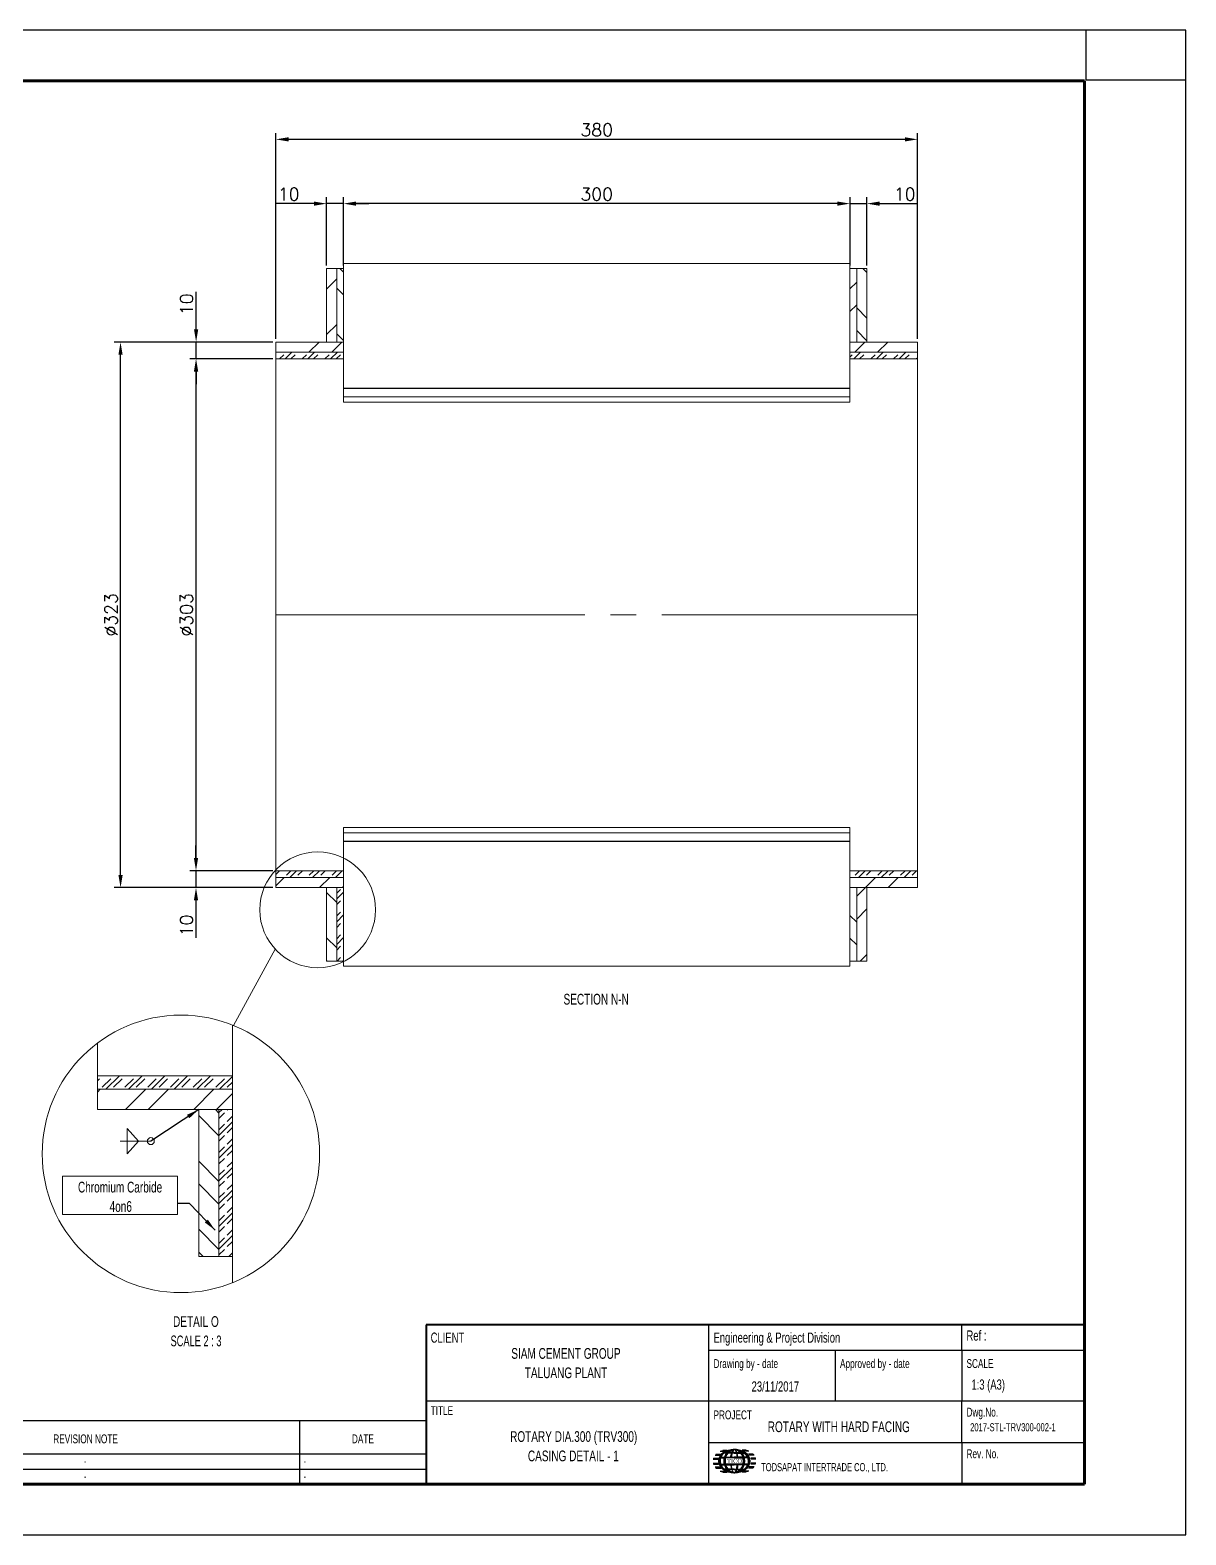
# Model space of a CAD drawing. Header units: millimetres. Extents: x -108 to 1152, y -500 to 391.
# Drawn here: x 467 to 1152, y -500 to 391 of the extents above; entities that cross this region are included whole.
import ezdxf

# ---------------------------------------------------------------- set-up
doc = ezdxf.new("R2010")
doc.units = ezdxf.units.MM
doc.header["$LTSCALE"] = 12
doc.header["$MEASUREMENT"] = 0
doc.header["$PDSIZE"] = -3
doc.linetypes.add('SLD-Center', pattern=[19.05, 15.24, -1.27, 1.27, -1.27])
doc.linetypes.add('SLD-Solid', pattern=[0])
doc.layers.get('0').update_dxf_attribs({"color": 6})
for name, color, linetype in [('Frame', 7, 'Continuous'), ('Frame-title', 6, 'Continuous'), ('Layer1', 5, 'Continuous'), ('Layer2', 1, 'Continuous'), ('SLD-0', 8, 'SLD-Solid'), ('text', 4, 'Continuous'), ('text-title', 7, 'Continuous')]:
    doc.layers.add(name, color=color, linetype=linetype)
doc.styles.add('SLDTEXTSTYLE1', font='TXT', dxfattribs={"width": 0.695402})
doc.styles.add('SLDTEXTSTYLE2', font='TXT', dxfattribs={"width": 0.7})
doc.styles.add('SLDTEXTSTYLE3', font='TXT', dxfattribs={"width": 0.645455})
doc.styles.get("Standard").update_dxf_attribs({"font": 'romans.shx'})
doc.dimstyles.new('ISO-25', dxfattribs={"dimtxt": 2.5, "dimasz": 2.5, "dimexe": 1.25, "dimexo": 0.625, "dimtad": 1, "dimtxsty": 'Standard', "dimcen": 2.5, "dimadec": 0, "dimazin": 0, "dimtfac": 1, "dimtmove": 0, "dimatfit": 3, "dimfxl": 0, "dimarcsym": 0})
pattern_1 = [(45, (-108.537, -499.843), (-20.2058, 20.2058), []), (45, (-95.067, -499.843), (-20.2058, 20.2058), [])]
pattern_2 = [(45, (-108.537, -499.843), (-6.73527, 6.73527), [7.14383, -2.381276]), (45, (-105.17, -499.843), (-6.73527, 6.73527), []), (45, (-101.802, -499.843), (-6.73527, 6.73527), [7.14383, -2.381276])]
pattern_3 = [(135, (-108.537, -499.843), (-20.2058, -20.2058), []), (135, (-108.537, -486.372), (-20.2058, -20.2058), [])]

# ---------------------------------------------------------------- blocks, each defined once
blk = doc.blocks.new('A$C423238B9')
at = {"layer": 'Layer1'}
for p, q in [((10.2, 29), (17, 29)), ((10.2, 23.5), (17, 23.5)), ((10.3, 29.7), (17.2, 29.7)), ((10.3, 22.8), (17.2, 22.8)), ((10.6, 30.4), (17.4, 30.4)), ((10.6, 22), (17.4, 22)), ((12.8, 34.5), (19.6, 34.5)), ((13.4, 35.1), (20.1, 35.1)), ((14, 35.9), (20.8, 35.9)), ((20, 40.1), (26.3, 40.1)), ((21.7, 40.8), (27.8, 40.8)), ((23.8, 41.5), (29.5, 41.5)), ((56.4, 41.5), (50.7, 41.5)), ((58.5, 40.8), (52.4, 40.8)), ((60.2, 40.1), (53.9, 40.1)), ((66.2, 35.9), (59.4, 35.9)), ((66.9, 35.1), (60.1, 35.1)), ((67.4, 34.5), (60.6, 34.5)), ((69.6, 30.4), (62.8, 30.4)), ((69.6, 22), (62.8, 22)), ((69.9, 29.7), (63, 29.7)), ((69.9, 22.8), (63, 22.8)), ((70, 29), (63.2, 29)), ((70, 23.5), (63.2, 23.5)), ((12.8, 18), (19.6, 18)), ((13.4, 17.3), (20.1, 17.3)), ((14, 16.5), (20.8, 16.5)), ((20, 12.3), (26.3, 12.3)), ((21.7, 11.6), (27.8, 11.6)), ((23.8, 10.9), (29.5, 10.9)), ((56.4, 10.9), (50.7, 10.9)), ((58.5, 11.6), (52.4, 11.6)), ((60.2, 12.3), (53.9, 12.3)), ((66.2, 16.5), (59.4, 16.5)), ((66.9, 17.3), (60.1, 17.3)), ((67.4, 18), (60.6, 18))]:
    blk.add_line(p, q, dxfattribs=at)
at = {"layer": 'Layer2'}
for p, q in [((20.5, 30.7), (25.9, 30.7)), ((20.5, 21.7), (25.9, 21.7)), ((20.8, 31.5), (26.1, 31.5)), ((29.2, 37.3), (25.1, 37.3)), ((29.9, 38.1), (26, 38.1)), ((39.7, 30.7), (27.4, 30.7)), ((39.7, 21.7), (27.4, 21.7)), ((27.4, 21.7), (39.7, 21.7)), ((27.6, 31.5), (34.9, 31.5)), ((36, 37.3), (30.3, 37.3)), ((36.2, 38.1), (30.9, 38.1)), ((35.7, 31.5), (39.7, 31.5)), ((39.7, 37.3), (36.5, 37.3)), ((39.7, 38.1), (36.7, 38.1)), ((39.7, 38.1), (42.7, 38.1)), ((39.7, 37.3), (42.9, 37.3)), ((43.8, 31.5), (39.7, 31.5)), ((39.7, 30.7), (52.1, 30.7)), ((39.7, 21.7), (52.1, 21.7)), ((52.1, 21.7), (39.7, 21.7)), ((43.3, 38.1), (48.6, 38.1)), ((43.5, 37.3), (49.1, 37.3)), ((51.9, 31.5), (44.6, 31.5)), ((49.6, 38.1), (53.5, 38.1)), ((50.2, 37.3), (54.4, 37.3)), ((58.7, 31.5), (53.3, 31.5)), ((59, 30.7), (53.5, 30.7)), ((59, 21.7), (53.5, 21.7)), ((20.8, 20.9), (26.1, 20.9)), ((29.2, 15.1), (25.1, 15.1)), ((29.9, 14.3), (26, 14.3)), ((27.6, 20.9), (34.9, 20.9)), ((36, 15.1), (30.3, 15.1)), ((36.2, 14.3), (30.9, 14.3)), ((35.7, 20.9), (39.7, 20.9)), ((39.7, 15.1), (36.5, 15.1)), ((39.7, 14.3), (36.7, 14.3)), ((43.8, 20.9), (39.7, 20.9)), ((39.7, 15.1), (42.9, 15.1)), ((39.7, 14.3), (42.7, 14.3)), ((43.3, 14.3), (48.6, 14.3)), ((43.5, 15.1), (49.1, 15.1)), ((51.9, 20.9), (44.6, 20.9)), ((49.6, 14.3), (53.5, 14.3)), ((50.2, 15.1), (54.4, 15.1)), ((58.7, 20.9), (53.3, 20.9))]:
    blk.add_line(p, q, dxfattribs=at)
for major_axis, ratio, start_param, end_param in [((-20, 0), 0.81474, 9.753125299455156, 16.03631060663474), ((-20, 0), 0.81474, 10.239118, 16.522303), ((0, 16.3), 0.879437, 11.323922, 17.607107), ((0, 16.3), 0.879437, 10.7148782070303, 16.99806351420989), ((0, 16.3), 0.879437, 11.8099142296908, 18.09309953687039), ((-0.1, 16.3), 0.262552, 0.065545, 0.753571), ((0, -16.3), 0.314277, 2.385136, 3.069213), ((0, 16.3), 0.879437, 7.573286, 8.134678), ((0, 16.3), 0.879437, 7.103736, 7.525634), ((-0.1, 16.3), 0.262552, 0.817837, 1.240529), ((0, -16.3), 0.314277, 1.899144, 2.321042), ((-20, 0), 0.81474, 9.144082, 9.705474), ((20, 0), 0.81474, 10.239118, 10.995574), ((0, 16.3), 0.879437, 8.182329, 8.604227), ((0, 16.3), 0.879437, 2.385136, 3.141593), ((0, 16.3), 0.314277, 1.899144, 2.321042), ((0, 16.3), 0.314277, 2.385136, 3.069213), ((0.1, -16.3), 0.262552, 0.065545, 0.753571), ((0.1, -16.3), 0.262552, 0.817837, 1.240529), ((0, 16.3), 0.879437, 10.245329, 10.667227), ((-20, 0), 0.81474, 8.674533, 9.096431)]:
    blk.add_ellipse((39.7, 26.2), major_axis=major_axis, ratio=ratio, start_param=start_param, end_param=end_param, dxfattribs=at)
at = {"layer": 'Layer2', "extrusion": (0, 0, -1)}
blk.add_ellipse((39.7, 26.2), major_axis=(-22.2, 0), ratio=0.733333, dxfattribs=at)
for major_axis, ratio, start_param, end_param in [((0, 16.3), 0.787941, 7.573286, 13.856471), ((0, 16.3), 0.787941, 7.573286, 13.856471), ((0, 16.3), 0.787941, 5.526729, 11.809914), ((0, 16.3), 0.787941, 7.103736389987955, 13.38692169716754), ((0, 16.3), 0.787941, 7.103736389987955, 13.38692169716754), ((20, 0), 0.81474, 10.239118, 10.995574), ((0, -16.3), 0.314277, 2.385136, 3.069213), ((0.1, 16.3), 0.262552, 0.065545, 0.753571), ((20, 0), 0.81474, 9.144082, 9.705474), ((20, 0), 0.81474, 9.753125, 10.175023), ((0, 16.3), 0.787941, 10.714878, 11.27627), ((0, 16.3), 0.787941, 10.714878, 11.27627), ((0, 16.3), 0.787941, 11.323922, 11.74582), ((0, -16.3), 0.314277, 1.899144, 2.321042), ((0.1, 16.3), 0.262552, 0.817837, 1.240529), ((20, 0), 0.81474, 8.674533, 9.096431), ((0, 16.3), 0.787941, 10.245329, 10.667227), ((0, 16.3), 0.787941, 10.245329, 10.667227), ((0, 16.3), 0.787941, 8.668322, 10.181234), ((0, 16.3), 0.787941, 8.668322, 10.181234), ((-0.1, -16.3), 0.262552, 0.817837, 1.240529), ((-0.1, -16.3), 0.262552, 0.065545, 0.753571), ((-20, 0), 0.81474, 10.239118, 10.995574), ((0, 16.3), 0.314277, 2.385136, 3.069213), ((0, 16.3), 0.314277, 1.899144, 2.321042), ((0, 16.3), 0.787941, 8.182329, 8.604227), ((0, 16.3), 0.787941, 8.182329, 8.604227)]:
    blk.add_ellipse((39.7, 26.2), major_axis=major_axis, ratio=ratio, start_param=start_param, end_param=end_param, dxfattribs=at)
at = {"layer": 'text', "color": 5, "insert": (40.1, 26.3), "char_height": 5.933, "attachment_point": 5}
blk.add_mtext('{\\fTimes New Roman|b0|i0|c0|p18;TICO}', dxfattribs=at)
blk = doc.blocks.new('SW_NOTE_42')
at = {"color": 0, "linetype": 'Continuous', "lineweight": 0, "char_height": 2.1167, "attachment_point": 2, "style": 'SLDTEXTSTYLE2'}
for s, insert in [('SIAM CEMENT GROUP', (11.38, 2.73)), ('TALUANG PLANT', (11.4, -1.09))]:
    blk.add_mtext(s, dxfattribs=dict(at, insert=insert))
blk = doc.blocks.new('*D24')
at = {"color": 0, "linetype": 'SLD-Solid', "lineweight": -2}
for p, q in [((652.57, 254.81), (652.57, 292.16)), ((945.08, 288.41), (660.07, 288.41)), ((952.58, 254.81), (952.58, 292.16))]:
    blk.add_line(p, q, dxfattribs=at)
at = {"color": 0, "linetype": 'SLD-Solid'}
for points in [[(660.07, 289.66), (660.07, 287.16), (652.57, 288.41)], [(945.08, 289.66), (945.08, 287.16), (952.58, 288.41)]]:
    blk.add_solid(points, dxfattribs=at)
at = {"layer": 'Defpoints', "color": 0, "linetype": 'SLD-Solid'}
for p in [(652.57, 288.41), (652.57, 252.93), (952.58, 252.93)]:
    blk.add_point(p, dxfattribs=at)
at = {"color": 7, "linetype": 'SLD-Solid', "lineweight": 0, "insert": (802.57, 297.79), "char_height": 7.5, "attachment_point": 2}
blk.add_mtext('300', dxfattribs=at)
blk = doc.blocks.new('*D25')
at = {"color": 0, "linetype": 'SLD-Solid', "lineweight": -2}
for p, q in [((635.07, 288.41), (612.75, 288.41)), ((642.57, 251.8), (642.57, 292.16)), ((652.57, 288.41), (642.57, 288.41)), ((652.57, 251.8), (652.57, 292.16)), ((660.07, 288.41), (667.57, 288.41))]:
    blk.add_line(p, q, dxfattribs=at)
at = {"color": 0, "linetype": 'SLD-Solid'}
for points in [[(635.07, 289.66), (635.07, 287.16), (642.57, 288.41)], [(660.07, 289.66), (660.07, 287.16), (652.57, 288.41)]]:
    blk.add_solid(points, dxfattribs=at)
at = {"layer": 'Defpoints', "color": 0, "linetype": 'SLD-Solid'}
for p in [(652.57, 288.41), (642.57, 249.92), (652.57, 249.92)]:
    blk.add_point(p, dxfattribs=at)
at = {"color": 7, "linetype": 'SLD-Solid', "lineweight": 0, "insert": (620.16, 297.79), "char_height": 7.5, "attachment_point": 2}
blk.add_mtext('10', dxfattribs=at)
blk = doc.blocks.new('*D26')
at = {"color": 0, "linetype": 'SLD-Solid', "lineweight": -2}
for p, q in [((945.08, 288.41), (937.58, 288.41)), ((952.58, 251.8), (952.58, 292.16)), ((952.58, 288.41), (962.58, 288.41)), ((962.58, 251.8), (962.58, 292.16)), ((970.08, 288.41), (992.4, 288.41))]:
    blk.add_line(p, q, dxfattribs=at)
at = {"color": 0, "linetype": 'SLD-Solid'}
for points in [[(945.08, 289.66), (945.08, 287.16), (952.58, 288.41)], [(970.08, 289.66), (970.08, 287.16), (962.58, 288.41)]]:
    blk.add_solid(points, dxfattribs=at)
at = {"layer": 'Defpoints', "color": 0, "linetype": 'SLD-Solid'}
for p in [(962.58, 288.41), (952.58, 249.92), (962.58, 249.92)]:
    blk.add_point(p, dxfattribs=at)
at = {"color": 7, "linetype": 'SLD-Solid', "lineweight": 0, "insert": (984.99, 297.79), "char_height": 7.5, "attachment_point": 2}
blk.add_mtext('10', dxfattribs=at)
blk = doc.blocks.new('*D27')
at = {"color": 0, "linetype": 'SLD-Solid', "lineweight": -2}
for p, q in [((610.7, 196.42), (561.49, 196.42)), ((565.24, 188.92), (565.24, -99.08)), ((610.7, -106.58), (561.49, -106.58))]:
    blk.add_line(p, q, dxfattribs=at)
at = {"color": 0, "linetype": 'SLD-Solid'}
for points in [[(563.99, 188.92), (566.49, 188.92), (565.24, 196.42)], [(563.99, -99.08), (566.49, -99.08), (565.24, -106.58)]]:
    blk.add_solid(points, dxfattribs=at)
at = {"layer": 'Defpoints', "color": 0, "linetype": 'SLD-Solid'}
for p in [(612.57, 196.42), (565.24, -106.58), (612.57, -106.58)]:
    blk.add_point(p, dxfattribs=at)
at = {"color": 7, "linetype": 'SLD-Solid', "lineweight": 0, "insert": (555.87, 44.92), "char_height": 7.5, "attachment_point": 2, "rotation": 90}
blk.add_mtext('%%c303', dxfattribs=at)
blk = doc.blocks.new('*D28')
at = {"color": 0, "linetype": 'SLD-Solid', "lineweight": -2}
for p, q in [((565.31, 213.92), (565.31, 236.24)), ((610.7, 206.42), (561.56, 206.42)), ((565.31, 196.42), (565.31, 206.42)), ((610.7, 196.42), (561.56, 196.42)), ((565.31, 188.92), (565.31, 181.42))]:
    blk.add_line(p, q, dxfattribs=at)
at = {"color": 0, "linetype": 'SLD-Solid'}
for points in [[(564.06, 213.92), (566.56, 213.92), (565.31, 206.42)], [(564.06, 188.92), (566.56, 188.92), (565.31, 196.42)]]:
    blk.add_solid(points, dxfattribs=at)
at = {"layer": 'Defpoints', "color": 0, "linetype": 'SLD-Solid'}
for p in [(612.57, 206.42), (565.31, 196.42), (612.57, 196.42)]:
    blk.add_point(p, dxfattribs=at)
at = {"color": 7, "linetype": 'SLD-Solid', "lineweight": 0, "insert": (555.94, 228.83), "char_height": 7.5, "attachment_point": 2, "rotation": 90}
blk.add_mtext('10', dxfattribs=at)
blk = doc.blocks.new('*D29')
at = {"color": 0, "linetype": 'SLD-Solid', "lineweight": -2}
for p, q in [((565.24, -99.08), (565.24, -91.58)), ((610.7, -106.58), (561.49, -106.58)), ((565.24, -106.58), (565.24, -116.58)), ((610.7, -116.58), (561.49, -116.58)), ((565.24, -124.08), (565.24, -146.4))]:
    blk.add_line(p, q, dxfattribs=at)
at = {"color": 0, "linetype": 'SLD-Solid'}
for points in [[(563.99, -99.08), (566.49, -99.08), (565.24, -106.58)], [(563.99, -124.08), (566.49, -124.08), (565.24, -116.58)]]:
    blk.add_solid(points, dxfattribs=at)
at = {"layer": 'Defpoints', "color": 0, "linetype": 'SLD-Solid'}
for p in [(612.57, -106.58), (565.24, -116.58), (612.57, -116.58)]:
    blk.add_point(p, dxfattribs=at)
at = {"color": 7, "linetype": 'SLD-Solid', "lineweight": 0, "insert": (555.87, -138.99), "char_height": 7.5, "attachment_point": 2, "rotation": 90}
blk.add_mtext('10', dxfattribs=at)
blk = doc.blocks.new('*D30')
at = {"color": 0, "linetype": 'SLD-Solid', "lineweight": -2}
for p, q in [((612.57, 208.3), (612.57, 330.22)), ((992.58, 208.3), (992.58, 330.22)), ((985.08, 326.47), (620.07, 326.47))]:
    blk.add_line(p, q, dxfattribs=at)
at = {"color": 0, "linetype": 'SLD-Solid'}
for points in [[(620.07, 327.72), (620.07, 325.22), (612.57, 326.47)], [(985.08, 327.72), (985.08, 325.22), (992.58, 326.47)]]:
    blk.add_solid(points, dxfattribs=at)
at = {"layer": 'Defpoints', "color": 0, "linetype": 'SLD-Solid'}
for p in [(612.57, 326.47), (612.57, 206.42), (992.58, 206.42)]:
    blk.add_point(p, dxfattribs=at)
at = {"color": 7, "linetype": 'SLD-Solid', "lineweight": 0, "insert": (802.57, 335.85), "char_height": 7.5, "attachment_point": 2}
blk.add_mtext('380', dxfattribs=at)
blk = doc.blocks.new('SW_HATCH_4')
at = {"color": 0, "linetype": 'SLD-Solid', "lineweight": 0}
for p, q in [((-9.53, 1.7), (-9.15, 2.08)), ((-8.98, 0), (-9.53, -0.55)), ((-8.59, 2.64), (-8.56, 2.67)), ((-8.59, 0.39), (-6.9, 2.08)), ((-5.19, 2.67), (-7.86, 0)), ((-6.34, 2.64), (-6.31, 2.67)), ((-6.34, 0.39), (-4.66, 2.08)), ((-4.1, 2.64), (-4.07, 2.67)), ((-4.1, 0.39), (-2.41, 2.08)), ((0, 0), (-4, -4)), ((-0.7, 2.67), (-3.37, 0)), ((-1.85, 2.64), (-1.82, 2.67)), ((-1.85, 0.39), (-0.17, 2.08)), ((0.39, 2.64), (0.42, 2.67)), ((0.39, 0.39), (2.08, 2.08)), ((4.49, 0), (0.49, -4)), ((3.79, 2.67), (1.12, 0)), ((2.64, 2.64), (2.67, 2.67)), ((2.64, 0.39), (4.32, 2.08)), ((4.88, 2.64), (4.91, 2.67)), ((4.88, 0.39), (6.57, 2.08)), ((8.28, 2.67), (5.61, 0)), ((7.13, 2.64), (7.16, 2.67)), ((7.13, 0.39), (8.81, 2.08)), ((9.37, 2.64), (9.4, 2.67)), ((9.37, 0.39), (11.06, 2.08)), ((13.47, 0), (9.47, -4)), ((12.77, 2.67), (10.1, 0)), ((11.62, 2.64), (11.65, 2.67)), ((11.62, 0.39), (13.3, 2.08)), ((13.86, 2.64), (13.89, 2.67)), ((13.86, 0.39), (15.55, 2.08)), ((17.14, 2.54), (14.59, 0)), ((16.11, 2.64), (16.14, 2.67)), ((16.11, 0.39), (17.14, 1.42)), ((17.14, -0.82), (13.96, -4)), ((10.47, -5.19), (14.47, -9.19)), ((13.77, -4), (14.47, -4.7)), ((15.08, -4), (14.47, -4.61)), ((14.47, -5.74), (15.55, -4.66)), ((16.11, -4.1), (16.21, -4)), ((16.11, -6.34), (17.14, -5.31)), ((17.14, -6.44), (14.47, -9.1)), ((14.47, -7.98), (15.55, -6.9)), ((16.11, -8.59), (17.14, -7.56)), ((14.47, -10.23), (15.55, -9.15)), ((17.14, -10.93), (14.47, -13.59)), ((14.47, -12.47), (15.55, -11.39)), ((16.11, -10.83), (17.14, -9.8)), ((10.47, -14.17), (14.47, -18.17)), ((14.47, -14.72), (15.55, -13.64)), ((16.11, -13.08), (17.14, -12.05)), ((16.11, -15.32), (17.14, -14.29)), ((17.14, -15.42), (14.47, -18.08)), ((14.47, -16.96), (15.55, -15.88)), ((16.11, -17.57), (17.14, -16.54)), ((10.47, -18.66), (14.47, -22.66)), ((14.47, -19.21), (15.55, -18.13)), ((17.14, -19.91), (14.47, -22.57)), ((14.47, -21.45), (15.55, -20.37)), ((16.11, -19.81), (17.14, -18.78)), ((14.47, -23.7), (15.55, -22.62)), ((16.11, -22.06), (17.14, -21.03)), ((16.11, -24.3), (17.14, -23.27)), ((17.14, -24.4), (14.47, -27.06)), ((14.47, -25.94), (15.55, -24.86)), ((16.11, -26.55), (17.14, -25.52)), ((10.47, -27.64), (14.47, -31.64)), ((14.47, -28.19), (15.55, -27.11)), ((17.14, -28.89), (14.47, -31.55)), ((14.47, -30.43), (15.55, -29.35)), ((16.11, -28.79), (17.14, -27.76)), ((10.47, -32.13), (11.34, -33)), ((14.47, -32.68), (15.55, -31.6)), ((16.11, -31.04), (17.14, -30.01)), ((16.39, -33), (17.14, -32.25))]:
    blk.add_line(p, q, dxfattribs=at)
blk = doc.blocks.new('SW_NOTE_43')
at = {"color": 0, "linetype": 'Continuous', "lineweight": 0, "attachment_point": 2}
for s, insert, char_height, style in [('DETAIL O', (4.66, 2.73), 2.117, 'SLDTEXTSTYLE2'), ('SCALE 2 : 3', (4.68, -1.09), 2.1167, 'SLDTEXTSTYLE3')]:
    blk.add_mtext(s, dxfattribs=dict(at, insert=insert, char_height=char_height, style=style))
blk = doc.blocks.new('SW_SYMBOL_WELD_FILL')
at = {"color": 0, "linetype": 'Continuous', "lineweight": 0}
for p, q in [((100, 0), (100, 900)), ((100, 900), (900, 0)), ((100, 0), (900, 0))]:
    blk.add_line(p, q, dxfattribs=at)
blk = doc.blocks.new('SW_WELDSYMBOL_0')
at = {"color": 0, "linetype": 'SLD-Solid', "lineweight": 0}
blk.add_line((0, 0), (-6.08, 0), dxfattribs=at)
blk.add_circle((0, 0), 0.687, dxfattribs=at)
at = {"color": 0, "linetype": 'Continuous', "lineweight": 0, "xscale": 0.002785946872322193, "yscale": 0.002785946872322193, "zscale": 0.002785946872322193}
blk.add_blockref('SW_SYMBOL_WELD_FILL', (-4.97, 0), dxfattribs=at)
at = {"color": 0, "linetype": 'Continuous', "lineweight": 0, "extrusion": (0, 0, -1), "xscale": 0.002785946872322193, "yscale": 0.002785946872322193, "zscale": 0.002785946872322193, "rotation": 180}
blk.add_blockref('SW_SYMBOL_WELD_FILL', (4.97, 0), dxfattribs=at)
blk = doc.blocks.new('*D31')
at = {"color": 0, "linetype": 'SLD-Solid', "lineweight": -2}
for p, q in [((610.7, 206.42), (516.8, 206.42)), ((520.55, -109.08), (520.55, 198.92)), ((610.7, -116.58), (516.8, -116.58))]:
    blk.add_line(p, q, dxfattribs=at)
at = {"color": 0, "linetype": 'SLD-Solid'}
for points in [[(519.3, 198.92), (521.8, 198.92), (520.55, 206.42)], [(519.3, -109.08), (521.8, -109.08), (520.55, -116.58)]]:
    blk.add_solid(points, dxfattribs=at)
at = {"layer": 'Defpoints', "color": 0, "linetype": 'SLD-Solid'}
for p in [(520.55, 206.42), (612.57, 206.42), (612.57, -116.58)]:
    blk.add_point(p, dxfattribs=at)
at = {"color": 7, "linetype": 'SLD-Solid', "lineweight": 0, "insert": (514.92, 44.92), "char_height": 7.5, "attachment_point": 5, "rotation": 90}
blk.add_mtext('%%C323', dxfattribs=at)

msp = doc.modelspace()

# ---------------------------------------------------------------- hatches: boundary and pattern name
at = {"linetype": 'SLD-Solid', "lineweight": 0}
h = msp.add_hatch(dxfattribs=at)
h.set_pattern_fill('ANSI32', scale=3.000033, style=0)
h.set_pattern_definition(pattern_1)
h.paths.add_polyline_path([(642.572, 249.924), (642.572, 206.423), (648.572, 206.423), (648.572, 249.924)], flags=0)
h = msp.add_hatch(dxfattribs=at)
h.set_pattern_fill('ANSI32', scale=3.000033, angle=90, style=0)
h.set_pattern_definition(pattern_3)
h.paths.add_polyline_path([(652.572, 249.924), (648.572, 249.924), (648.572, 206.423), (652.572, 206.423)], flags=0)
h = msp.add_hatch(dxfattribs=at)
h.set_pattern_fill('ANSI32', scale=3.000033, style=0)
h.set_pattern_definition(pattern_1)
h.paths.add_polyline_path([(952.575, 206.423), (956.575, 206.423), (956.575, 249.924), (952.575, 249.924)], flags=0)
h = msp.add_hatch(dxfattribs=at)
h.set_pattern_fill('ANSI32', scale=3.000033, angle=90, style=0)
h.set_pattern_definition(pattern_3)
h.paths.add_polyline_path([(962.575, 206.423), (962.575, 249.924), (956.575, 249.924), (956.575, 206.423)], flags=0)
h = msp.add_hatch(dxfattribs=at)
h.set_pattern_fill('ANSI32', scale=3.000033, style=0)
h.set_pattern_definition(pattern_1)
h.paths.add_polyline_path([(612.571, 206.423), (612.571, 200.423), (652.572, 200.423), (652.572, 206.423)], flags=0)
h = msp.add_hatch(dxfattribs=at)
h.set_pattern_fill('ANSI32', scale=3.000033, style=0)
h.set_pattern_definition(pattern_1)
h.paths.add_polyline_path([(952.575, 200.423), (992.576, 200.423), (992.576, 206.423), (952.575, 206.423)], flags=0)
h = msp.add_hatch(dxfattribs=at)
h.set_pattern_fill('DIN 128 CARBON STEEL', scale=0.750008, style=0, pattern_type=2)
h.set_pattern_definition(pattern_2)
h.paths.add_polyline_path([(612.571, 200.423), (612.571, 196.423), (652.572, 196.423), (652.572, 200.423)], flags=0)
h = msp.add_hatch(dxfattribs=at)
h.set_pattern_fill('DIN 128 CARBON STEEL', scale=0.750008, style=0, pattern_type=2)
h.set_pattern_definition(pattern_2)
h.paths.add_polyline_path([(952.575, 196.423), (992.576, 196.423), (992.576, 200.423), (952.575, 200.423)], flags=0)
h = msp.add_hatch(dxfattribs=at)
h.set_pattern_fill('DIN 128 CARBON STEEL', scale=0.750008, style=0, pattern_type=2)
h.set_pattern_definition(pattern_2)
h.paths.add_polyline_path([(612.571, -106.58), (612.571, -110.58), (652.572, -110.58), (652.572, -106.58)], flags=0)
h = msp.add_hatch(dxfattribs=at)
h.set_pattern_fill('DIN 128 CARBON STEEL', scale=0.750008, style=0, pattern_type=2)
h.set_pattern_definition(pattern_2)
h.paths.add_polyline_path([(952.575, -110.58), (992.576, -110.58), (992.576, -106.58), (952.575, -106.58)], flags=0)
h = msp.add_hatch(dxfattribs=at)
h.set_pattern_fill('ANSI32', scale=3.000033, style=0)
h.set_pattern_definition(pattern_1)
h.paths.add_polyline_path([(612.571, -110.58), (612.571, -116.58), (652.572, -116.58), (652.572, -110.58)], flags=0)
h = msp.add_hatch(dxfattribs=at)
h.set_pattern_fill('ANSI32', scale=3.000033, style=0)
h.set_pattern_definition(pattern_1)
h.paths.add_polyline_path([(952.575, -116.58), (992.576, -116.58), (992.576, -110.58), (952.575, -110.58)], flags=0)
h = msp.add_hatch(dxfattribs=at)
h.set_pattern_fill('ANSI32', scale=3.000033, angle=90, style=0)
h.set_pattern_definition(pattern_3)
h.paths.add_polyline_path([(642.572, -116.58), (642.572, -160.081), (648.572, -160.081), (648.572, -116.58)], flags=0)
h = msp.add_hatch(dxfattribs=at)
h.set_pattern_fill('DIN 128 CARBON STEEL', scale=0.750008, style=0, pattern_type=2)
h.set_pattern_definition(pattern_2)
h.paths.add_polyline_path([(652.572, -116.58), (648.572, -116.58), (648.572, -160.081), (652.572, -160.081)], flags=0)
h = msp.add_hatch(dxfattribs=at)
h.set_pattern_fill('ANSI32', scale=3.000033, angle=90, style=0)
h.set_pattern_definition(pattern_3)
h.paths.add_polyline_path([(952.575, -160.081), (956.575, -160.081), (956.575, -116.58), (952.575, -116.58)], flags=0)
h = msp.add_hatch(dxfattribs=at)
h.set_pattern_fill('ANSI32', scale=3.000033, style=0)
h.set_pattern_definition(pattern_1)
h.paths.add_polyline_path([(962.575, -160.081), (962.575, -116.58), (956.575, -116.58), (956.575, -160.081)], flags=0)

# ---------------------------------------------------------------- linework, layer by layer
at = {"color": 7, "linetype": 'SLD-Solid', "lineweight": 15}
for p, q in [((648.572, 249.924), (642.572, 249.924)), ((642.572, 206.423), (642.572, 249.924)), ((648.572, 206.423), (648.572, 249.924)), ((648.572, 249.924), (652.572, 249.924)), ((652.572, 252.933), (652.572, 249.924)), ((952.575, 252.933), (652.572, 252.933)), ((652.572, 249.924), (652.572, 206.423)), ((952.575, 252.933), (952.575, 249.924)), ((952.575, 206.423), (952.575, 249.924)), ((952.575, 249.924), (956.575, 249.924)), ((956.575, 206.423), (956.575, 249.924)), ((962.575, 249.924), (956.575, 249.924)), ((962.575, 249.924), (962.575, 206.423)), ((652.572, 206.423), (612.571, 206.423)), ((612.571, 200.423), (612.571, 206.423)), ((642.572, 206.423), (648.572, 206.423)), ((652.572, 206.423), (648.572, 206.423)), ((652.572, 200.423), (652.572, 206.423)), ((956.575, 206.423), (952.575, 206.423)), ((952.575, 200.423), (952.575, 206.423)), ((992.576, 206.423), (952.575, 206.423)), ((956.575, 206.423), (962.575, 206.423)), ((992.576, 200.423), (992.576, 206.423)), ((652.572, 200.423), (612.571, 200.423)), ((612.571, 196.423), (612.571, 200.423)), ((652.572, 196.423), (612.571, 196.423)), ((612.571, 196.423), (612.571, -106.58)), ((652.572, 196.423), (652.572, 200.423)), ((652.572, 196.423), (652.572, 170.884)), ((992.576, 200.423), (952.575, 200.423)), ((952.575, 196.423), (952.575, 200.423)), ((952.575, 196.423), (952.575, 170.884)), ((992.576, 196.423), (952.575, 196.423)), ((992.576, 196.423), (992.576, 200.423)), ((992.576, 196.423), (992.576, -106.58)), ((952.575, 179.064), (652.572, 179.064)), ((652.572, 178.882), (952.575, 178.882)), ((652.572, 174.084), (952.575, 174.084)), ((652.572, 170.884), (952.575, 170.884)), ((952.575, -81.041), (652.572, -81.041)), ((652.572, -106.58), (652.572, -81.041)), ((952.575, -84.24), (652.572, -84.24)), ((952.575, -89.039), (652.572, -89.039)), ((952.575, -106.58), (952.575, -81.041)), ((652.572, -89.221), (952.575, -89.221)), ((612.571, -106.58), (652.572, -106.58)), ((612.571, -110.58), (612.571, -106.58)), ((652.572, -106.58), (652.572, -110.58)), ((952.575, -106.58), (952.575, -110.58)), ((952.575, -106.58), (992.576, -106.58)), ((992.576, -110.58), (992.576, -106.58)), ((612.571, -110.58), (652.572, -110.58)), ((612.571, -116.58), (612.571, -110.58)), ((652.572, -110.58), (652.572, -116.58)), ((952.575, -110.58), (992.576, -110.58)), ((952.575, -110.58), (952.575, -116.58)), ((992.576, -116.58), (992.576, -110.58)), ((612.571, -116.58), (652.572, -116.58)), ((648.572, -116.58), (642.572, -116.58)), ((642.572, -160.081), (642.572, -116.58)), ((648.572, -116.58), (652.572, -116.58)), ((648.572, -116.58), (648.572, -160.081)), ((652.572, -116.58), (652.572, -160.081)), ((952.575, -160.081), (952.575, -116.58)), ((952.575, -116.58), (956.575, -116.58)), ((952.575, -116.58), (992.576, -116.58)), ((962.575, -116.58), (956.575, -116.58)), ((956.575, -116.58), (956.575, -160.081)), ((962.575, -116.58), (962.575, -160.081)), ((642.572, -160.081), (648.572, -160.081)), ((652.572, -160.081), (648.572, -160.081)), ((652.572, -163.09), (652.572, -160.081)), ((952.575, -163.09), (952.575, -160.081)), ((956.575, -160.081), (952.575, -160.081)), ((956.575, -160.081), (962.575, -160.081)), ((652.572, -163.09), (952.575, -163.09)), ((586.862, -227.991), (586.862, -197.984)), ((506.861, -208.655), (506.861, -227.991)), ((506.861, -227.991), (586.862, -227.991)), ((506.861, -235.991), (506.861, -227.991)), ((586.862, -227.991), (586.862, -235.991)), ((506.861, -235.991), (586.862, -235.991)), ((506.861, -247.991), (506.861, -235.991)), ((586.862, -235.991), (586.862, -247.991)), ((506.861, -247.991), (586.862, -247.991)), ((578.862, -247.991), (566.862, -247.991)), ((566.862, -334.992), (566.862, -247.991)), ((578.862, -247.991), (586.862, -247.991)), ((578.862, -247.991), (578.862, -334.992)), ((586.862, -247.991), (586.862, -334.992)), ((566.862, -334.992), (578.862, -334.992)), ((586.862, -334.992), (578.862, -334.992)), ((586.862, -350.501), (586.862, -334.992))]:
    msp.add_line(p, q, dxfattribs=at)
at = {"color": 7, "linetype": 'SLD-Center', "lineweight": 0}
msp.add_line((612.571, 44.922), (992.576, 44.922), dxfattribs=at)
at = {"color": 7, "linetype": 'SLD-Solid', "lineweight": 0}
msp.add_line((612.118, -152.971), (587.513, -198.248), dxfattribs=at)
at = {"color": 0, "linetype": 'SLD-Solid', "lineweight": 0}
for p, q in [((486.217, -310.1), (486.217, -287.439)), ((486.217, -287.439), (554.21, -287.439)), ((554.21, -287.439), (554.21, -310.1)), ((554.21, -310.1), (486.217, -310.1))]:
    msp.add_line(p, q, dxfattribs=at)
at = {"color": 7, "linetype": 'SLD-Solid', "lineweight": 0}
for centre, radius in [((637.302, -129.704), 34.287), ((556.322, -274.242), 82.146)]:
    msp.add_circle(centre, radius, dxfattribs=at)
at = {"layer": 'Frame', "color": 179}
for p, q in [((1092.248, 391.163), (1092.248, 361.762)), ((1092.248, 361.762), (1151.524, 361.762))]:
    msp.add_line(p, q, dxfattribs=at)
at = {"layer": 'Frame-title', "color": 179}
for p, q in [((1151.524, 391.163), (-108.49, 391.163)), ((1151.524, -499.847), (1151.524, 391.163)), ((-108.49, -499.847), (1151.524, -499.847))]:
    msp.add_line(p, q, dxfattribs=at)
at = {"layer": 'Frame-title', "lineweight": 60}
for p, q in [((1091.523, 361.162), (-48.49, 361.162)), ((1091.523, -469.847), (1091.523, 361.162)), ((-48.49, -469.847), (1091.523, -469.847))]:
    msp.add_line(p, q, dxfattribs=at)
at = {"layer": 'Frame-title', "color": 6, "lineweight": 40}
for p, q in [((1091.523, -375.561), (701.519, -375.561)), ((701.519, -375.561), (701.519, -469.847))]:
    msp.add_line(p, q, dxfattribs=at)
at = {"layer": 'Frame-title', "color": 5}
for p, q in [((869.03, -420.561), (869.03, -375.561)), ((1018.865, -390.561), (1018.865, -375.561)), ((869.03, -390.561), (1091.523, -390.561)), ((943.948, -420.561), (943.948, -390.561)), ((1018.865, -390.561), (1018.865, -420.561)), ((701.519, -420.561), (1091.523, -420.561)), ((869.03, -469.847), (869.03, -420.561)), ((869.03, -420.561), (1091.523, -420.561)), ((1018.865, -445.204), (1018.865, -420.561)), ((869.03, -445.204), (1091.523, -445.204)), ((1018.865, -445.204), (1018.865, -469.847))]:
    msp.add_line(p, q, dxfattribs=at)
at = {"layer": 'Frame-title', "color": 4}
for p, q in [((701.519, -432.208), (329.515, -432.208)), ((626.518, -432.208), (626.518, -469.847)), ((701.519, -469.847), (701.519, -432.208)), ((329.515, -451.847), (701.519, -451.847)), ((329.515, -460.847), (701.519, -460.847)), ((329.515, -469.847), (701.519, -469.847)), ((329.515, -469.847), (701.519, -469.847))]:
    msp.add_line(p, q, dxfattribs=at)

# ---------------------------------------------------------------- block references
at = {"color": 7, "linetype": 'SLD-Solid', "lineweight": 0, "xscale": 3.000033264086955, "yscale": 3.000033264086955, "zscale": 3.000033264086955}
msp.add_blockref('SW_HATCH_4', (535.45, -235.991), dxfattribs=at)
at = {"color": 7, "linetype": 'Continuous', "lineweight": 0, "xscale": 3.000033264086955, "yscale": 3.000033264086955, "zscale": 3.000033264086955}
for name, p in [('SW_WELDSYMBOL_0', (538.489, -266.698)), ('SW_NOTE_43', (551.208, -378.529)), ('SW_NOTE_42', (750.199, -397.421))]:
    msp.add_blockref(name, p, dxfattribs=at)
at = {"color": 7, "linetype": 'Continuous', "xscale": 0.4222156189766935, "yscale": 0.4222156189766935, "zscale": 0.4222156189766935}
msp.add_blockref('A$C423238B9', (867.286, -467.204), dxfattribs=at)

# ---------------------------------------------------------------- texts
at = {"color": 7, "linetype": 'Continuous', "lineweight": 0, "style": 'SLDTEXTSTYLE2'}
for s, insert, char_height, attachment_point in [('SECTION N-N', (802.239, -179.474), 6.35007, 2), ('23/11/2017', (908.35, -408.96), 6, 2), ('ROTARY WITH HARD FACING', (903.851, -432.635), 6.35007, 1), ('2017-STL-TRV300-002-1', (1023.728, -433.704), 4.80005, 1)]:
    msp.add_mtext(s, dxfattribs=dict(at, insert=insert, char_height=char_height, attachment_point=attachment_point))
at = {"color": 0, "linetype": 'Continuous', "lineweight": 0, "attachment_point": 2, "style": 'SLDTEXTSTYLE2'}
for s, insert, char_height in [('Chromium Carbide', (520.278, -290.747), 6.35007), ('4on6', (520.675, -302.213), 6.3501), ('ROTARY DIA.300 (TRV300)', (788.919, -438.429), 6.35007), ('CASING DETAIL - 1', (788.725, -449.896), 6.35007)]:
    msp.add_mtext(s, dxfattribs=dict(at, insert=insert, char_height=char_height))
at = {"layer": 'SLD-0', "attachment_point": 1, "style": 'SLDTEXTSTYLE1'}
for s, insert, char_height in [('CLIENT', (704.226, -380.018), 6.0001), ('Engineering & Project Division', (871.748, -380.018), 6.00007), ('Ref :', (1021.573, -378.787), 6.0001), ('Drawing by - date', (871.738, -395.769), 5.25006), ('Approved by - date', (946.655, -395.769), 5.25006), ('SCALE', (1021.573, -395.769), 5.2501), ('TITLE', (704.226, -423.626), 5.2501), ('PROJECT', (871.738, -426.16), 5.2501), ('Dwg.No.', (1021.573, -424.538), 5.2501), ('Rev. No.', (1021.573, -449.181), 5.2501)]:
    msp.add_mtext(s, dxfattribs=dict(at, insert=insert, char_height=char_height))
at = {"layer": 'text', "insert": (1024.511, -407.822), "char_height": 6.0001, "attachment_point": 1, "style": 'SLDTEXTSTYLE1'}
msp.add_mtext('1:3 (A3)', dxfattribs=at)
at = {"layer": 'text-title', "style": 'SLDTEXTSTYLE1'}
for s, insert, char_height, attachment_point in [('REVISION NOTE', (499.841, -440.366), 5.25006, 2), ('DATE', (664.09, -440.366), 5.2501, 2), ('-', (499.583, -454.094), 4.2, 2), ('-', (628.938, -454.094), 4.2, 1), ('TODSAPAT INTERTRADE CO., LTD.', (899.941, -457.337), 4.80005, 1), ('-', (499.583, -463.094), 4.2, 2), ('-', (628.938, -463.094), 4.2, 1)]:
    msp.add_mtext(s, dxfattribs=dict(at, insert=insert, char_height=char_height, attachment_point=attachment_point))

# ---------------------------------------------------------------- dimensions: what is measured, and where the dimension line sits
at = {"color": 7, "linetype": 'SLD-Solid', "lineweight": 0}
for base, p1, p2, picture, middle in [((612.5714, 326.4729), (992.5756, 206.4235), (612.5714, 206.4235), '*D30', (802.5735, 326.4729)), ((652.572, 288.41), (642.572, 249.924), (652.572, 249.924), '*D25', (620.161, 288.41)), ((652.572, 288.41), (952.575, 252.933), (652.572, 252.933), '*D24', (802.574, 288.41)), ((962.575, 288.41), (952.575, 249.924), (962.575, 249.924), '*D26', (984.986, 288.41))]:
    dim = msp.add_linear_dim(base=base, p1=p1, p2=p2, dimstyle='ISO-25', override={"dimscale": 3, "dimdsep": 46, "dimclrt": 7, "dimadec": 2}, dxfattribs=at)
    dim.commit()
    dim.dimension.update_dxf_attribs({"geometry": picture, "text_midpoint": middle, "dimtype": 160})
for base, p1, p2, picture, middle in [((565.311, 196.423), (612.571, 206.423), (612.571, 196.423), '*D28', (565.311, 228.834)), ((565.242, -116.58), (612.571, -106.58), (612.571, -116.58), '*D29', (565.242, -138.991))]:
    dim = msp.add_linear_dim(base=base, p1=p1, p2=p2, angle=90, dimstyle='ISO-25', override={"dimscale": 3, "dimdsep": 46, "dimclrt": 7, "dimadec": 2}, dxfattribs=at)
    dim.commit()
    dim.dimension.update_dxf_attribs({"geometry": picture, "text_midpoint": middle, "dimtype": 160})
dim = msp.add_linear_dim(base=(520.546, 206.423), p1=(612.571, -116.58), p2=(612.571, 206.423), angle=90, text='%%C<>', dimstyle='ISO-25', override={"dimscale": 3, "dimdsep": 46, "dimclrt": 7, "dimadec": 2}, dxfattribs=at)
dim.commit()
dim.dimension.update_dxf_attribs({"geometry": '*D31', "text_midpoint": (514.921, 44.922)})
dim = msp.add_linear_dim(base=(565.242, -106.58), p1=(612.571, 196.423), p2=(612.571, -106.58), angle=90, text='%%c<>', dimstyle='ISO-25', override={"dimscale": 3, "dimdsep": 46, "dimclrt": 7, "dimadec": 2}, dxfattribs=at)
dim.commit()
dim.dimension.update_dxf_attribs({"geometry": '*D27', "text_midpoint": (565.242, 44.922), "dimtype": 160})

# ---------------------------------------------------------------- leaders
at = {"color": 7, "linetype": 'Continuous', "lineweight": 0}
for points in [[(566.862, -247.991), (538.489, -266.698)], [(576.545, -319.387), (561.394, -303.64), (554.21, -303.64)]]:
    msp.add_leader(points, dimstyle='ISO-25', override={"dimscale": 3, "dimdsep": 46, "dimclrt": 7, "dimadec": 2}, dxfattribs=at)

doc.saveas('drawing.dxf')
